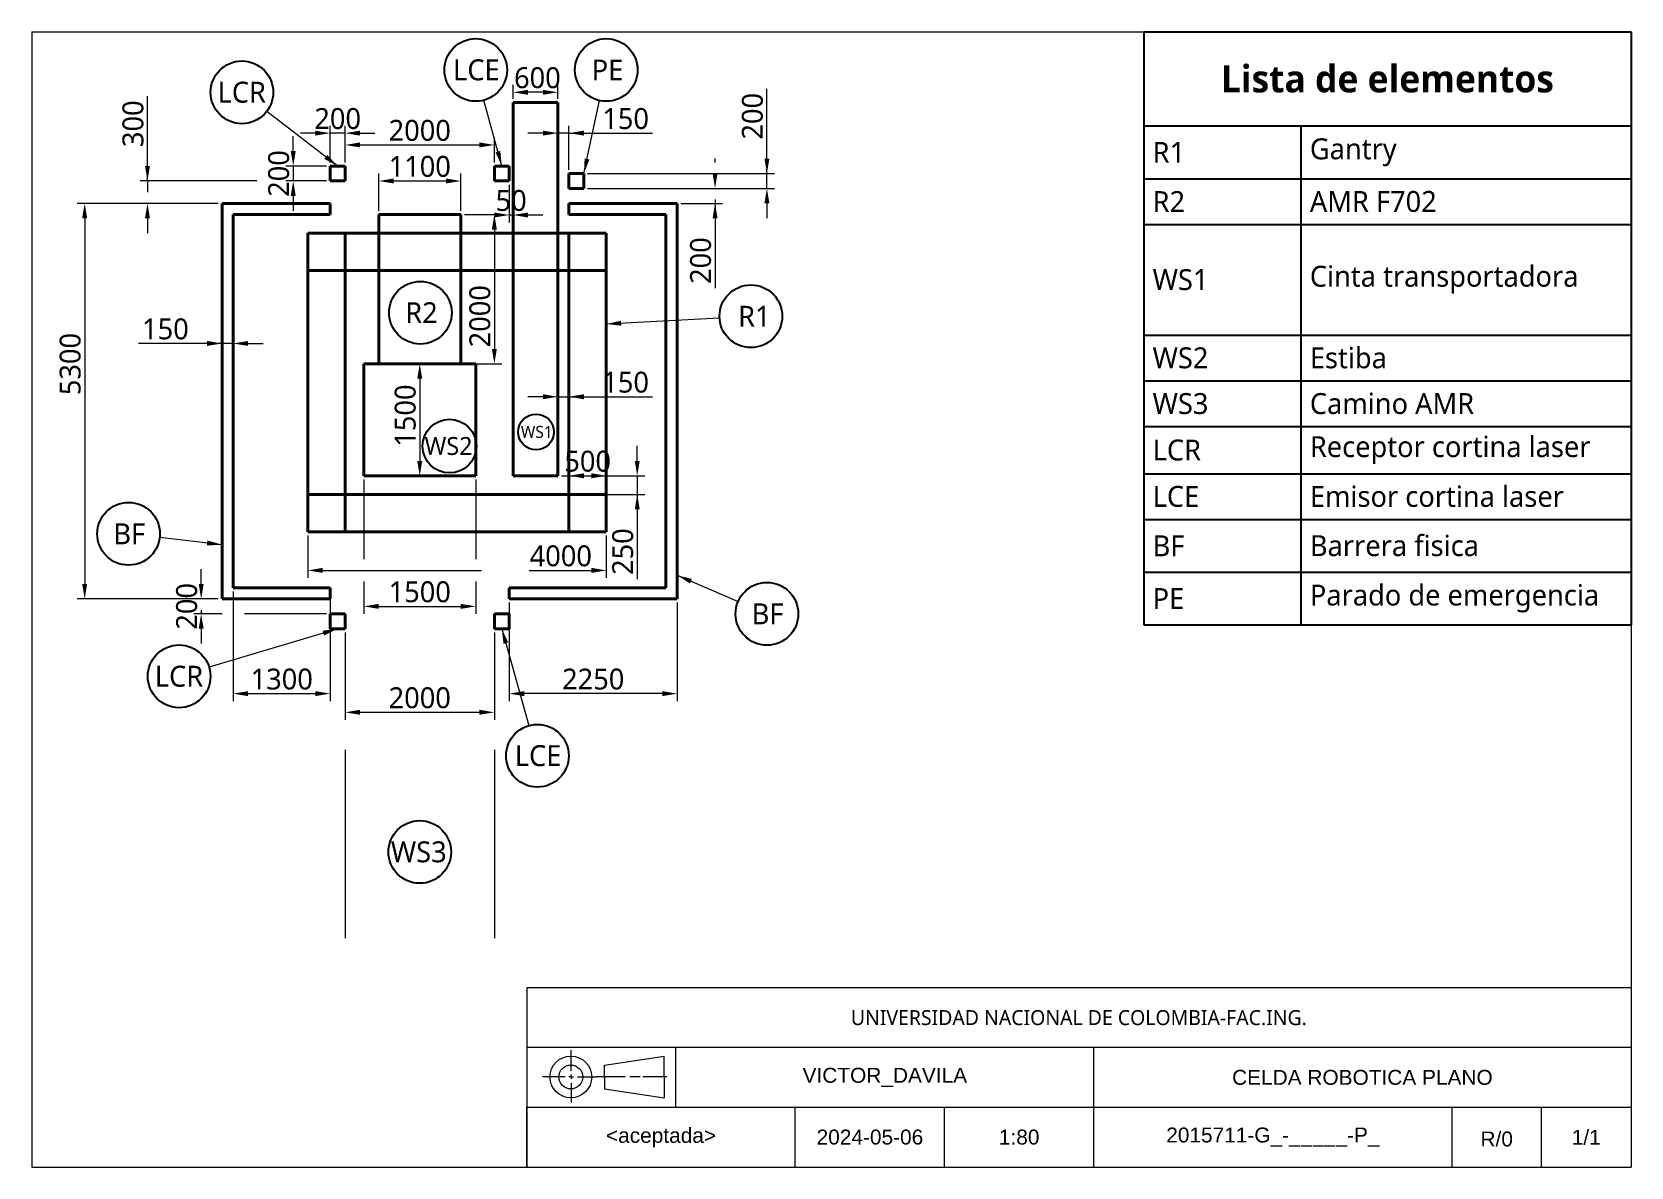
# Model space of a CAD drawing. Header units: millimetres. Extents: x 40 to 308, y 10 to 200.
import ezdxf

# ---------------------------------------------------------------- set-up
doc = ezdxf.new("R2010")
doc.units = ezdxf.units.MM
doc.header["$LTSCALE"] = 12.7
doc.header["$PDMODE"] = 33
doc.header["$PDSIZE"] = 1
for name, color, linetype, lineweight in [('ANNOTATION_LINES', 7, 'Continuous', 13), ('ANNOTATION_TEXT', 7, 'Continuous', 25), ('BORDER_FRAME', 7, 'Continuous', 15), ('ModelSketch_Visible', 7, 'Continuous', 40), ('SKETCHED_GEOMETRY', 7, 'Continuous', 15), ('TITLE_BLOCK', 7, 'Continuous', 15)]:
    doc.layers.add(name, color=color, linetype=linetype, lineweight=lineweight)
doc.layers.add('TABLES', color=7, linetype='Continuous')
doc.styles.add('Onshape-Standard', font='NotoSans-Regular.ttf')
doc.styles.add('Onshape-Standard-Dimension', font='')
doc.styles.add('Onshape-Standard-Table-DataRow', font='NotoSans-Regular.ttf')
doc.styles.add('Onshape-Standard-Table-TitleRow', font='NotoSans-Bold.ttf')
doc.styles.get('Onshape-Standard-Dimension').set_extended_font_data('Noto Sans')
doc.dimstyles.new('Onshape-ISO-25$0', dxfattribs={"dimtxt": 3.5, "dimasz": 2.5, "dimexe": 1.25, "dimexo": 0.625, "dimtad": 1, "dimdsep": 46, "dimtxsty": 'Onshape-Standard-Dimension', "dimcen": 2.5, "dimclrd": 7, "dimclre": 7, "dimclrt": 7, "dimadec": 1, "dimazin": 0, "dimtfac": 1, "dimtmove": 0, "dimatfit": 3, "dimfxl": 1, "dimlwd": 13, "dimlwe": 13, "dimarcsym": 0})

# ---------------------------------------------------------------- blocks, each defined once
blk = doc.blocks.new('*T1')
at = {"layer": 'TABLES', "color": 0, "linetype": 'ByBlock', "lineweight": -2}
for p, q in [((0, 0), (81.64, 0)), ((0, 0), (0, -99.31)), ((81.64, 0), (81.64, -99.31)), ((0, -15.74), (81.64, -15.74)), ((26.34, -15.74), (26.34, -99.31)), ((0, -24.57), (81.64, -24.57)), ((0, -32.24), (81.64, -32.24)), ((0, -50.76), (81.64, -50.76)), ((0, -58.43), (81.64, -58.43)), ((0, -66.1), (81.64, -66.1)), ((0, -73.98), (81.64, -73.98)), ((0, -81.65), (81.64, -81.65)), ((0, -90.48), (81.64, -90.48)), ((0, -99.31), (81.64, -99.31))]:
    blk.add_line(p, q, dxfattribs=at)
at = {"layer": 'TABLES', "color": 0}
for s, insert, char_height, width, attachment_point, style in [('{\\pxqc;Lista de elementos}', (40.82, -7.87), 4.55, 78.6412, 5, 'Onshape-Standard-Table-TitleRow'), ('{\\pxql;R1}', (1.5, -20.16), 3.5, 23.3431, 4, 'Onshape-Standard-Table-DataRow'), ('{\\pxql;Gantry}', (27.84, -20.16), 3.5, 52.2981, 4, 'Onshape-Standard-Table-DataRow'), ('{\\pxql;R2}', (1.5, -28.41), 3.5, 23.3431, 4, 'Onshape-Standard-Table-DataRow'), ('{\\pxql;AMR F702}', (27.84, -28.41), 3.5, 52.2981, 4, 'Onshape-Standard-Table-DataRow'), ('{\\pxql;WS1}', (1.5, -41.5), 3.5, 23.3431, 4, 'Onshape-Standard-Table-DataRow'), ('{\\pxql;Cinta transportadora}', (27.84, -41.5), 3.5, 52.2981, 4, 'Onshape-Standard-Table-DataRow'), ('{\\pxql;WS2}', (1.5, -54.6), 3.5, 23.3431, 4, 'Onshape-Standard-Table-DataRow'), ('{\\pxql;Estiba}', (27.84, -54.6), 3.5, 52.2981, 4, 'Onshape-Standard-Table-DataRow'), ('{\\pxql;WS3}', (1.5, -62.26), 3.5, 23.3431, 4, 'Onshape-Standard-Table-DataRow'), ('{\\pxql;Camino AMR}', (27.84, -62.26), 3.5, 52.2981, 4, 'Onshape-Standard-Table-DataRow'), ('{\\pxql;LCR}', (1.5, -70.04), 3.5, 23.3431, 4, 'Onshape-Standard-Table-DataRow'), ('{\\pxql;Receptor cortina laser}', (27.84, -70.04), 3.5, 52.2981, 4, 'Onshape-Standard-Table-DataRow'), ('{\\pxql;LCE}', (1.5, -77.81), 3.5, 23.3431, 4, 'Onshape-Standard-Table-DataRow'), ('{\\pxql;Emisor cortina laser}', (27.84, -77.81), 3.5, 52.2981, 4, 'Onshape-Standard-Table-DataRow'), ('{\\pxql;BF}', (1.5, -86.06), 3.5, 23.3431, 4, 'Onshape-Standard-Table-DataRow'), ('{\\pxql;Barrera fisica}', (27.84, -86.06), 3.5, 52.2981, 4, 'Onshape-Standard-Table-DataRow'), ('{\\pxql;PE}', (1.5, -94.9), 3.5, 23.3431, 4, 'Onshape-Standard-Table-DataRow'), ('{\\pxql;Parado de emergencia}', (27.84, -94.9), 3.5, 52.2981, 4, 'Onshape-Standard-Table-DataRow')]:
    blk.add_mtext(s, dxfattribs=dict(at, insert=insert, char_height=char_height, width=width, attachment_point=attachment_point, style=style))
blk = doc.blocks.new('*D2')
at = {"layer": 'ANNOTATION_TEXT', "color": 7, "lineweight": 13}
for p, q in [((92.46, 178.18), (92.46, 182.34)), ((117.46, 178.18), (117.46, 182.34)), ((94.96, 181.09), (114.96, 181.09))]:
    blk.add_line(p, q, dxfattribs=at)
at = {"layer": 'ANNOTATION_TEXT', "color": 7}
for points in [[(94.96, 181.51), (94.96, 180.68), (92.46, 181.09)], [(114.96, 180.68), (114.96, 181.51), (117.46, 181.09)]]:
    blk.add_solid(points, dxfattribs=at)
at = {"layer": 'Defpoints', "color": 0}
for p in [(117.46, 181.09), (92.46, 177.56), (117.46, 177.56)]:
    blk.add_point(p, dxfattribs=at)
at = {"layer": 'ANNOTATION_TEXT', "color": 7, "insert": (104.96, 183.51), "char_height": 3.5, "attachment_point": 5, "style": 'Onshape-Standard-Dimension'}
blk.add_mtext('2000', dxfattribs=at)
blk = doc.blocks.new('*D3')
at = {"layer": 'ANNOTATION_TEXT', "color": 7, "lineweight": 13}
for p, q in [((87.46, 183.07), (84.96, 183.07)), ((89.96, 178.18), (89.96, 184.32)), ((92.46, 183.07), (89.96, 183.07)), ((92.46, 178.18), (92.46, 184.32)), ((94.96, 183.07), (97.46, 183.07))]:
    blk.add_line(p, q, dxfattribs=at)
at = {"layer": 'ANNOTATION_TEXT', "color": 7}
for points in [[(87.46, 182.66), (87.46, 183.49), (89.96, 183.07)], [(94.96, 183.49), (94.96, 182.66), (92.46, 183.07)]]:
    blk.add_solid(points, dxfattribs=at)
at = {"layer": 'Defpoints', "color": 0}
for p in [(89.96, 183.07), (89.96, 177.56), (92.46, 177.56)]:
    blk.add_point(p, dxfattribs=at)
at = {"layer": 'ANNOTATION_TEXT', "color": 7, "insert": (91.21, 185.49), "char_height": 3.5, "attachment_point": 5, "style": 'Onshape-Standard-Dimension'}
blk.add_mtext('200', dxfattribs=at)
blk = doc.blocks.new('*D4')
at = {"layer": 'ANNOTATION_TEXT', "color": 7, "lineweight": 13}
for p, q in [((83.76, 180.06), (83.76, 182.56)), ((89.34, 177.56), (82.51, 177.56)), ((83.76, 177.56), (83.76, 175.06)), ((89.34, 175.06), (82.51, 175.06)), ((83.76, 172.56), (83.76, 170.06))]:
    blk.add_line(p, q, dxfattribs=at)
at = {"layer": 'ANNOTATION_TEXT', "color": 7}
for points in [[(83.35, 180.06), (84.18, 180.06), (83.76, 177.56)], [(84.18, 172.56), (83.35, 172.56), (83.76, 175.06)]]:
    blk.add_solid(points, dxfattribs=at)
at = {"layer": 'Defpoints', "color": 0}
for p in [(89.96, 177.56), (83.76, 175.06), (89.96, 175.06)]:
    blk.add_point(p, dxfattribs=at)
at = {"layer": 'ANNOTATION_TEXT', "color": 7, "insert": (81.34, 176.31), "char_height": 3.5, "attachment_point": 5, "rotation": 90, "style": 'Onshape-Standard-Dimension'}
blk.add_mtext('200', dxfattribs=at)
blk = doc.blocks.new('*D5')
at = {"layer": 'ANNOTATION_TEXT', "color": 7, "lineweight": 13}
for p, q in [((120.59, 188.81), (120.59, 191.16)), ((128.09, 188.81), (128.09, 191.16)), ((125.59, 189.91), (123.09, 189.91))]:
    blk.add_line(p, q, dxfattribs=at)
at = {"layer": 'ANNOTATION_TEXT', "color": 7}
for points in [[(123.09, 190.32), (123.09, 189.49), (120.59, 189.91)], [(125.59, 189.49), (125.59, 190.32), (128.09, 189.91)]]:
    blk.add_solid(points, dxfattribs=at)
at = {"layer": 'Defpoints', "color": 0}
for p in [(120.59, 189.91), (120.59, 188.18), (128.09, 188.18)]:
    blk.add_point(p, dxfattribs=at)
at = {"layer": 'ANNOTATION_TEXT', "color": 7, "insert": (124.67, 192.33), "char_height": 3.5, "attachment_point": 5, "style": 'Onshape-Standard-Dimension'}
blk.add_mtext('600', dxfattribs=at)
blk = doc.blocks.new('*D6')
at = {"layer": 'ANNOTATION_TEXT', "color": 7, "lineweight": 13}
for p, q in [((163.12, 176.31), (163.12, 190.48)), ((163.12, 178.81), (163.12, 181.31)), ((133.09, 176.31), (164.37, 176.31)), ((163.12, 173.81), (163.12, 176.31)), ((133.09, 173.81), (164.37, 173.81)), ((163.12, 171.31), (163.12, 168.81))]:
    blk.add_line(p, q, dxfattribs=at)
at = {"layer": 'ANNOTATION_TEXT', "color": 7}
for points in [[(162.7, 178.81), (163.54, 178.81), (163.12, 176.31)], [(163.54, 171.31), (162.7, 171.31), (163.12, 173.81)]]:
    blk.add_solid(points, dxfattribs=at)
at = {"layer": 'Defpoints', "color": 0}
for p in [(132.46, 176.31), (163.12, 176.31), (132.46, 173.81)]:
    blk.add_point(p, dxfattribs=at)
at = {"layer": 'ANNOTATION_TEXT', "color": 7, "insert": (160.7, 185.9), "char_height": 3.5, "attachment_point": 5, "rotation": 90, "style": 'Onshape-Standard-Dimension'}
blk.add_mtext('200', dxfattribs=at)
blk = doc.blocks.new('*D7')
at = {"layer": 'ANNOTATION_TEXT', "color": 7, "lineweight": 13}
for p, q in [((71.84, 147.84), (57.86, 147.84)), ((69.34, 147.84), (66.84, 147.84)), ((71.84, 148.47), (71.84, 149.09)), ((73.71, 147.84), (71.84, 147.84)), ((73.71, 148.47), (73.71, 149.09)), ((76.21, 147.84), (78.71, 147.84))]:
    blk.add_line(p, q, dxfattribs=at)
at = {"layer": 'ANNOTATION_TEXT', "color": 7}
for points in [[(69.34, 147.43), (69.34, 148.26), (71.84, 147.84)], [(76.21, 148.26), (76.21, 147.43), (73.71, 147.84)]]:
    blk.add_solid(points, dxfattribs=at)
at = {"layer": 'Defpoints', "color": 0}
for p in [(71.84, 147.84), (71.84, 147.84), (73.71, 147.84)]:
    blk.add_point(p, dxfattribs=at)
at = {"layer": 'ANNOTATION_TEXT', "color": 7, "insert": (62.35, 150.26), "char_height": 3.5, "attachment_point": 5, "style": 'Onshape-Standard-Dimension'}
blk.add_mtext('150', dxfattribs=at)
blk = doc.blocks.new('*D8')
at = {"layer": 'ANNOTATION_TEXT', "color": 7, "lineweight": 13}
for p, q in [((71.21, 171.31), (47.58, 171.31)), ((48.83, 168.81), (48.83, 107.56)), ((71.21, 105.06), (47.58, 105.06))]:
    blk.add_line(p, q, dxfattribs=at)
at = {"layer": 'ANNOTATION_TEXT', "color": 7}
for points in [[(49.24, 168.81), (48.41, 168.81), (48.83, 171.31)], [(48.41, 107.56), (49.24, 107.56), (48.83, 105.06)]]:
    blk.add_solid(points, dxfattribs=at)
at = {"layer": 'Defpoints', "color": 0}
for p in [(71.84, 171.31), (48.83, 105.06), (71.84, 105.06)]:
    blk.add_point(p, dxfattribs=at)
at = {"layer": 'ANNOTATION_TEXT', "color": 7, "insert": (46.41, 144.39), "char_height": 3.5, "attachment_point": 5, "rotation": 90, "style": 'Onshape-Standard-Dimension'}
blk.add_mtext('5300', dxfattribs=at)
blk = doc.blocks.new('*D9')
at = {"layer": 'ANNOTATION_TEXT', "color": 7, "lineweight": 13}
for p, q in [((73.71, 106.31), (73.71, 87.94)), ((89.96, 106.31), (89.96, 87.94)), ((76.21, 89.19), (87.46, 89.19))]:
    blk.add_line(p, q, dxfattribs=at)
at = {"layer": 'ANNOTATION_TEXT', "color": 7}
for points in [[(76.21, 89.61), (76.21, 88.77), (73.71, 89.19)], [(87.46, 88.77), (87.46, 89.61), (89.96, 89.19)]]:
    blk.add_solid(points, dxfattribs=at)
at = {"layer": 'Defpoints', "color": 0}
for p in [(73.71, 106.93), (89.96, 106.93), (89.96, 89.19)]:
    blk.add_point(p, dxfattribs=at)
at = {"layer": 'ANNOTATION_TEXT', "color": 7, "insert": (81.84, 91.61), "char_height": 3.5, "attachment_point": 5, "style": 'Onshape-Standard-Dimension'}
blk.add_mtext('1300', dxfattribs=at)
blk = doc.blocks.new('*D10')
at = {"layer": 'ANNOTATION_TEXT', "color": 7, "lineweight": 13}
for p, q in [((68.34, 107.56), (68.34, 110.06)), ((71.21, 105.06), (67.09, 105.06)), ((71.84, 102.56), (67.09, 102.56)), ((68.34, 103.18), (68.34, 102.56)), ((89.34, 102.56), (75.59, 102.56)), ((68.34, 100.06), (68.34, 97.56))]:
    blk.add_line(p, q, dxfattribs=at)
at = {"layer": 'ANNOTATION_TEXT', "color": 7}
for points in [[(67.93, 107.56), (68.76, 107.56), (68.34, 105.06)], [(68.76, 100.06), (67.93, 100.06), (68.34, 102.56)]]:
    blk.add_solid(points, dxfattribs=at)
at = {"layer": 'Defpoints', "color": 0}
for p in [(71.84, 105.06), (68.34, 102.56), (89.96, 102.56)]:
    blk.add_point(p, dxfattribs=at)
at = {"layer": 'ANNOTATION_TEXT', "color": 7, "insert": (65.92, 103.81), "char_height": 3.5, "attachment_point": 5, "rotation": 90, "style": 'Onshape-Standard-Dimension'}
blk.add_mtext('200', dxfattribs=at)
blk = doc.blocks.new('*D11')
at = {"layer": 'ANNOTATION_TEXT', "color": 7, "lineweight": 13}
for p, q in [((92.46, 99.43), (92.46, 84.81)), ((117.46, 99.43), (117.46, 84.81)), ((94.96, 86.06), (114.96, 86.06))]:
    blk.add_line(p, q, dxfattribs=at)
at = {"layer": 'ANNOTATION_TEXT', "color": 7}
for points in [[(94.96, 86.48), (94.96, 85.65), (92.46, 86.06)], [(114.96, 85.65), (114.96, 86.48), (117.46, 86.06)]]:
    blk.add_solid(points, dxfattribs=at)
at = {"layer": 'Defpoints', "color": 0}
for p in [(92.46, 100.06), (117.46, 100.06), (117.46, 86.06)]:
    blk.add_point(p, dxfattribs=at)
at = {"layer": 'ANNOTATION_TEXT', "color": 7, "insert": (104.96, 88.48), "char_height": 3.5, "attachment_point": 5, "style": 'Onshape-Standard-Dimension'}
blk.add_mtext('2000', dxfattribs=at)
blk = doc.blocks.new('*D12')
at = {"layer": 'ANNOTATION_TEXT', "color": 7, "lineweight": 13}
for p, q in [((119.96, 104.43), (119.96, 87.94)), ((148.09, 104.43), (148.09, 87.94)), ((145.59, 89.19), (122.46, 89.19))]:
    blk.add_line(p, q, dxfattribs=at)
at = {"layer": 'ANNOTATION_TEXT', "color": 7}
for points in [[(122.46, 89.61), (122.46, 88.77), (119.96, 89.19)], [(145.59, 88.77), (145.59, 89.61), (148.09, 89.19)]]:
    blk.add_solid(points, dxfattribs=at)
at = {"layer": 'Defpoints', "color": 0}
for p in [(119.96, 105.06), (148.09, 105.06), (119.96, 89.19)]:
    blk.add_point(p, dxfattribs=at)
at = {"layer": 'ANNOTATION_TEXT', "color": 7, "insert": (134.02, 91.61), "char_height": 3.5, "attachment_point": 5, "style": 'Onshape-Standard-Dimension'}
blk.add_mtext('2250', dxfattribs=at)
blk = doc.blocks.new('*D13')
at = {"layer": 'ANNOTATION_TEXT', "color": 7, "lineweight": 13}
for p, q in [((86.21, 115.68), (86.21, 108.58)), ((136.21, 115.68), (136.21, 108.58)), ((88.71, 109.83), (115.31, 109.83)), ((123.27, 109.83), (133.71, 109.83))]:
    blk.add_line(p, q, dxfattribs=at)
at = {"layer": 'ANNOTATION_TEXT', "color": 7}
for points in [[(88.71, 110.25), (88.71, 109.42), (86.21, 109.83)], [(133.71, 109.42), (133.71, 110.25), (136.21, 109.83)]]:
    blk.add_solid(points, dxfattribs=at)
at = {"layer": 'Defpoints', "color": 0}
for p in [(86.21, 116.31), (136.21, 116.31), (136.21, 109.83)]:
    blk.add_point(p, dxfattribs=at)
at = {"layer": 'ANNOTATION_TEXT', "color": 7, "insert": (128.59, 112.25), "char_height": 3.5, "attachment_point": 5, "style": 'Onshape-Standard-Dimension'}
blk.add_mtext('4000', dxfattribs=at)
blk = doc.blocks.new('*D14')
at = {"layer": 'ANNOTATION_TEXT', "color": 7, "lineweight": 13}
for p, q in [((95.59, 125.06), (95.59, 111.71)), ((114.34, 125.06), (114.34, 111.71)), ((95.59, 107.96), (95.59, 102.56)), ((114.34, 107.96), (114.34, 102.56)), ((98.09, 103.81), (111.84, 103.81))]:
    blk.add_line(p, q, dxfattribs=at)
at = {"layer": 'ANNOTATION_TEXT', "color": 7}
for points in [[(98.09, 104.22), (98.09, 103.39), (95.59, 103.81)], [(111.84, 103.39), (111.84, 104.22), (114.34, 103.81)]]:
    blk.add_solid(points, dxfattribs=at)
at = {"layer": 'Defpoints', "color": 0}
for p in [(95.59, 125.68), (114.34, 125.68), (114.34, 103.81)]:
    blk.add_point(p, dxfattribs=at)
at = {"layer": 'ANNOTATION_TEXT', "color": 7, "insert": (104.96, 106.23), "char_height": 3.5, "attachment_point": 5, "style": 'Onshape-Standard-Dimension'}
blk.add_mtext('1500', dxfattribs=at)
blk = doc.blocks.new('*D15')
at = {"layer": 'ANNOTATION_TEXT', "color": 7, "lineweight": 13}
for p, q in [((113.71, 144.43), (103.71, 144.43)), ((104.96, 141.93), (104.96, 128.18)), ((113.71, 125.68), (103.71, 125.68))]:
    blk.add_line(p, q, dxfattribs=at)
at = {"layer": 'ANNOTATION_TEXT', "color": 7}
for points in [[(105.38, 141.93), (104.54, 141.93), (104.96, 144.43)], [(104.54, 128.18), (105.38, 128.18), (104.96, 125.68)]]:
    blk.add_solid(points, dxfattribs=at)
at = {"layer": 'Defpoints', "color": 0}
for p in [(114.34, 144.43), (104.96, 125.68), (114.34, 125.68)]:
    blk.add_point(p, dxfattribs=at)
at = {"layer": 'ANNOTATION_TEXT', "color": 7, "insert": (102.54, 135.76), "char_height": 3.5, "attachment_point": 5, "rotation": 90, "style": 'Onshape-Standard-Dimension'}
blk.add_mtext('1500', dxfattribs=at)
blk = doc.blocks.new('*D16')
at = {"layer": 'ANNOTATION_TEXT', "color": 7, "lineweight": 13}
for p, q in [((112.46, 169.43), (118.71, 169.43)), ((117.46, 166.93), (117.46, 146.93)), ((112.46, 144.43), (118.71, 144.43))]:
    blk.add_line(p, q, dxfattribs=at)
at = {"layer": 'ANNOTATION_TEXT', "color": 7}
for points in [[(117.88, 166.93), (117.04, 166.93), (117.46, 169.43)], [(117.04, 146.93), (117.88, 146.93), (117.46, 144.43)]]:
    blk.add_solid(points, dxfattribs=at)
at = {"layer": 'Defpoints', "color": 0}
for p in [(111.84, 169.43), (111.84, 144.43), (117.46, 144.43)]:
    blk.add_point(p, dxfattribs=at)
at = {"layer": 'ANNOTATION_TEXT', "color": 7, "insert": (115.04, 152.4), "char_height": 3.5, "attachment_point": 5, "rotation": 90, "style": 'Onshape-Standard-Dimension'}
blk.add_mtext('2000', dxfattribs=at)
blk = doc.blocks.new('*D17')
at = {"layer": 'ANNOTATION_TEXT', "color": 7, "lineweight": 13}
for p, q in [((98.09, 170.06), (98.09, 176.31)), ((100.59, 175.06), (109.34, 175.06)), ((111.84, 170.06), (111.84, 176.31))]:
    blk.add_line(p, q, dxfattribs=at)
at = {"layer": 'ANNOTATION_TEXT', "color": 7}
for points in [[(100.59, 175.47), (100.59, 174.64), (98.09, 175.06)], [(109.34, 174.64), (109.34, 175.47), (111.84, 175.06)]]:
    blk.add_solid(points, dxfattribs=at)
at = {"layer": 'Defpoints', "color": 0}
for p in [(111.84, 175.06), (98.09, 169.43), (111.84, 169.43)]:
    blk.add_point(p, dxfattribs=at)
at = {"layer": 'ANNOTATION_TEXT', "color": 7, "insert": (104.96, 177.48), "char_height": 3.5, "attachment_point": 5, "style": 'Onshape-Standard-Dimension'}
blk.add_mtext('1100', dxfattribs=at)
blk = doc.blocks.new('*D18')
at = {"layer": 'ANNOTATION_TEXT', "color": 7, "lineweight": 13}
for p, q in [((129.96, 126.31), (129.96, 126.93)), ((136.21, 126.31), (136.21, 126.93)), ((132.46, 125.68), (133.71, 125.68))]:
    blk.add_line(p, q, dxfattribs=at)
at = {"layer": 'ANNOTATION_TEXT', "color": 7}
for points in [[(132.46, 126.1), (132.46, 125.26), (129.96, 125.68)], [(133.71, 125.26), (133.71, 126.1), (136.21, 125.68)]]:
    blk.add_solid(points, dxfattribs=at)
at = {"layer": 'Defpoints', "color": 0}
for p in [(129.96, 125.68), (136.21, 125.68), (136.21, 125.68)]:
    blk.add_point(p, dxfattribs=at)
at = {"layer": 'ANNOTATION_TEXT', "color": 7, "insert": (133.09, 128.1), "char_height": 3.5, "attachment_point": 5, "style": 'Onshape-Standard-Dimension'}
blk.add_mtext('500', dxfattribs=at)
blk = doc.blocks.new('*D19')
at = {"layer": 'ANNOTATION_TEXT', "color": 7, "lineweight": 13}
for p, q in [((119.96, 174.43), (119.96, 168.11)), ((117.46, 169.36), (114.96, 169.36)), ((119.96, 169.36), (120.59, 169.36)), ((123.09, 169.36), (125.59, 169.36)), ((120.59, 168.73), (120.59, 168.11))]:
    blk.add_line(p, q, dxfattribs=at)
at = {"layer": 'ANNOTATION_TEXT', "color": 7}
for points in [[(117.46, 168.94), (117.46, 169.77), (119.96, 169.36)], [(123.09, 169.77), (123.09, 168.94), (120.59, 169.36)]]:
    blk.add_solid(points, dxfattribs=at)
at = {"layer": 'Defpoints', "color": 0}
for p in [(119.96, 175.06), (120.59, 169.36), (120.59, 169.36)]:
    blk.add_point(p, dxfattribs=at)
at = {"layer": 'ANNOTATION_TEXT', "color": 7, "insert": (120.27, 171.77), "char_height": 3.5, "attachment_point": 5, "style": 'Onshape-Standard-Dimension'}
blk.add_mtext('50', dxfattribs=at)
blk = doc.blocks.new('*D20')
at = {"layer": 'ANNOTATION_TEXT', "color": 7, "lineweight": 13}
for p, q in [((125.59, 183.07), (123.09, 183.07)), ((128.09, 183.7), (128.09, 184.32)), ((129.96, 183.07), (128.09, 183.07)), ((129.96, 176.93), (129.96, 184.32)), ((129.96, 183.07), (143.94, 183.07)), ((132.46, 183.07), (134.96, 183.07))]:
    blk.add_line(p, q, dxfattribs=at)
at = {"layer": 'ANNOTATION_TEXT', "color": 7}
for points in [[(125.59, 182.66), (125.59, 183.49), (128.09, 183.07)], [(132.46, 183.49), (132.46, 182.66), (129.96, 183.07)]]:
    blk.add_solid(points, dxfattribs=at)
at = {"layer": 'Defpoints', "color": 0}
for p in [(128.09, 183.07), (128.09, 183.07), (129.96, 176.31)]:
    blk.add_point(p, dxfattribs=at)
at = {"layer": 'ANNOTATION_TEXT', "color": 7, "insert": (139.45, 185.49), "char_height": 3.5, "attachment_point": 5, "style": 'Onshape-Standard-Dimension'}
blk.add_mtext('150', dxfattribs=at)
blk = doc.blocks.new('*D21')
at = {"layer": 'ANNOTATION_TEXT', "color": 7, "lineweight": 13}
for p, q in [((154.43, 178.18), (154.43, 178.81)), ((133.09, 173.81), (155.68, 173.81)), ((154.43, 171.93), (154.43, 171.31)), ((148.71, 171.31), (155.68, 171.31)), ((154.43, 171.31), (154.43, 157.13)), ((154.43, 168.81), (154.43, 166.31))]:
    blk.add_line(p, q, dxfattribs=at)
at = {"layer": 'ANNOTATION_TEXT', "color": 7}
for points in [[(154.02, 176.31), (154.85, 176.31), (154.43, 173.81)], [(154.85, 168.81), (154.02, 168.81), (154.43, 171.31)]]:
    blk.add_solid(points, dxfattribs=at)
at = {"layer": 'Defpoints', "color": 0}
for p in [(132.46, 173.81), (148.09, 171.31), (154.43, 171.31)]:
    blk.add_point(p, dxfattribs=at)
at = {"layer": 'ANNOTATION_TEXT', "color": 7, "insert": (152.02, 161.72), "char_height": 3.5, "attachment_point": 5, "rotation": 90, "style": 'Onshape-Standard-Dimension'}
blk.add_mtext('200', dxfattribs=at)
blk = doc.blocks.new('*D22')
at = {"layer": 'ANNOTATION_TEXT', "color": 7, "lineweight": 13}
for p, q in [((59.35, 175.06), (59.35, 189.25)), ((59.35, 177.56), (59.35, 180.06)), ((77.67, 175.06), (58.1, 175.06)), ((59.35, 175.06), (59.35, 173.18)), ((89.34, 175.06), (85.64, 175.06)), ((71.21, 171.31), (58.1, 171.31)), ((59.35, 168.81), (59.35, 166.31))]:
    blk.add_line(p, q, dxfattribs=at)
at = {"layer": 'ANNOTATION_TEXT', "color": 7}
for points in [[(58.93, 177.56), (59.76, 177.56), (59.35, 175.06)], [(59.76, 168.81), (58.93, 168.81), (59.35, 171.31)]]:
    blk.add_solid(points, dxfattribs=at)
at = {"layer": 'Defpoints', "color": 0}
for p in [(89.96, 175.06), (59.35, 171.31), (71.84, 171.31)]:
    blk.add_point(p, dxfattribs=at)
at = {"layer": 'ANNOTATION_TEXT', "color": 7, "insert": (56.93, 184.65), "char_height": 3.5, "attachment_point": 5, "rotation": 90, "style": 'Onshape-Standard-Dimension'}
blk.add_mtext('300', dxfattribs=at)
blk = doc.blocks.new('*D23')
at = {"layer": 'ANNOTATION_TEXT', "color": 7, "lineweight": 13}
for p, q in [((141.39, 128.18), (141.39, 130.68)), ((128.71, 125.68), (142.64, 125.68)), ((141.39, 125.68), (141.39, 122.56)), ((130.59, 122.56), (142.64, 122.56)), ((141.39, 122.56), (141.39, 108.38)), ((141.39, 120.06), (141.39, 117.56))]:
    blk.add_line(p, q, dxfattribs=at)
at = {"layer": 'ANNOTATION_TEXT', "color": 7}
for points in [[(140.98, 128.18), (141.81, 128.18), (141.39, 125.68)], [(141.81, 120.06), (140.98, 120.06), (141.39, 122.56)]]:
    blk.add_solid(points, dxfattribs=at)
at = {"layer": 'Defpoints', "color": 0}
for p in [(128.09, 125.68), (129.96, 122.56), (141.39, 122.56)]:
    blk.add_point(p, dxfattribs=at)
at = {"layer": 'ANNOTATION_TEXT', "color": 7, "insert": (138.97, 112.97), "char_height": 3.5, "attachment_point": 5, "rotation": 90, "style": 'Onshape-Standard-Dimension'}
blk.add_mtext('250', dxfattribs=at)
blk = doc.blocks.new('*D24')
at = {"layer": 'ANNOTATION_TEXT', "color": 7, "lineweight": 13}
for p, q in [((128.09, 139.55), (128.09, 140.17)), ((129.96, 139.55), (129.96, 140.17)), ((125.59, 138.92), (123.09, 138.92)), ((128.09, 138.92), (129.96, 138.92)), ((129.96, 138.92), (143.94, 138.92)), ((132.46, 138.92), (134.96, 138.92))]:
    blk.add_line(p, q, dxfattribs=at)
at = {"layer": 'ANNOTATION_TEXT', "color": 7}
for points in [[(125.59, 138.5), (125.59, 139.34), (128.09, 138.92)], [(132.46, 139.34), (132.46, 138.5), (129.96, 138.92)]]:
    blk.add_solid(points, dxfattribs=at)
at = {"layer": 'Defpoints', "color": 0}
for p in [(128.09, 138.92), (129.96, 138.92), (129.96, 138.92)]:
    blk.add_point(p, dxfattribs=at)
at = {"layer": 'ANNOTATION_TEXT', "color": 7, "insert": (139.45, 141.34), "char_height": 3.5, "attachment_point": 5, "style": 'Onshape-Standard-Dimension'}
blk.add_mtext('150', dxfattribs=at)

msp = doc.modelspace()

# ---------------------------------------------------------------- linework, layer by layer
at = {"layer": 'ANNOTATION_LINES', "color": 7}
for p, q in [((118.71012, 177.55638), (115.71229, 188.58452)), ((132.46012, 176.30638), (135.10066, 188.51924)), ((91.21012, 177.55638), (79.32954, 186.70353)), ((136.21012, 151.10354), (155.1897, 152.11761)), ((71.83512, 114.13444), (61.39656, 115.35396)), ((148.08512, 109.01312), (158.29559, 104.6281)), ((91.21012, 100.05638), (69.6805, 93.59551)), ((118.71012, 100.05638), (123.2552, 83.83927))]:
    msp.add_line(p, q, dxfattribs=at)
for points in [[(118.45641, 180.07813), (118.71012, 177.55638), (117.65226, 179.85954)], [(89.48342, 179.41167), (91.21012, 177.55638), (88.97504, 178.75137)], [(133.3957, 178.66187), (132.46012, 176.30638), (132.58118, 178.83797)], [(138.72879, 150.82085), (136.21012, 151.10354), (138.68433, 151.65299)], [(69.40036, 114.83839), (71.83512, 114.13444), (69.30366, 114.01068)], [(150.21782, 107.64374), (148.08512, 109.01312), (150.54667, 108.40945)], [(88.69586, 99.73689), (91.21012, 100.05638), (88.93538, 98.93872)], [(118.98358, 97.53669), (118.71012, 100.05638), (119.786, 97.76158)]]:
    msp.add_solid(points, dxfattribs=at)
at = {"layer": 'ANNOTATION_TEXT', "color": 7}
for centre, radius in [((114.33512, 193.65068), 5.25), ((136.21012, 193.65068), 5.25), ((75.16966, 189.90633), 5.25), ((105.06494, 152.99186), 5.25), ((160.43222, 152.39771), 5.25), ((109.94021, 130.64745), 4.5), ((124.43994, 133.01592), 3), ((56.18202, 115.96317), 5.25), ((163.11954, 102.55638), 5.25), ((64.65204, 92.0865), 5.25), ((124.672, 78.78406), 5.25), ((104.96012, 62.66654), 5.25)]:
    msp.add_circle(centre, radius, dxfattribs=at)
at = {"layer": 'BORDER_FRAME'}
for p, q in [((40, 200.01331), (307.87772, 200.01331)), ((40, 200.01331), (40, 9.90103)), ((307.87772, 200.01331), (307.87772, 9.90103)), ((40, 9.90103), (307.87772, 9.90103))]:
    msp.add_line(p, q, dxfattribs=at)
at = {"layer": 'ModelSketch_Visible'}
for p, q in [((128.08512, 188.18138), (120.58512, 188.18138)), ((120.58512, 125.68138), (120.58512, 188.18138)), ((128.08512, 125.68138), (128.08512, 188.18138)), ((89.96012, 177.55638), (89.96012, 175.05638)), ((92.46012, 177.55638), (89.96012, 177.55638)), ((92.46012, 177.55638), (92.46012, 175.05638)), ((117.46012, 177.55638), (117.46012, 175.05638)), ((119.96012, 177.55638), (117.46012, 177.55638)), ((119.96012, 177.55638), (119.96012, 175.05638)), ((92.46012, 175.05638), (89.96012, 175.05638)), ((119.96012, 175.05638), (117.46012, 175.05638)), ((129.96012, 176.30638), (132.46012, 176.30638)), ((129.96012, 173.80638), (129.96012, 176.30638)), ((132.46012, 173.80638), (132.46012, 176.30638)), ((129.96012, 173.80638), (132.46012, 173.80638)), ((89.96012, 171.30638), (71.83512, 171.30638)), ((71.83512, 171.30638), (71.83512, 105.05638)), ((73.71012, 169.43138), (73.71012, 106.93138)), ((89.96012, 169.43138), (73.71012, 169.43138)), ((89.96012, 171.30638), (89.96012, 169.43138)), ((98.08512, 169.43138), (98.08512, 144.43138)), ((98.08512, 169.43138), (111.83512, 169.43138)), ((111.83512, 169.43138), (111.83512, 144.43138)), ((129.96012, 169.43138), (129.96012, 171.30638)), ((129.96012, 171.30638), (148.08512, 171.30638)), ((129.96012, 169.43138), (146.21012, 169.43138)), ((146.21012, 169.43138), (146.21012, 106.93138)), ((148.08512, 171.30638), (148.08512, 105.05638)), ((86.21012, 166.30638), (86.21012, 160.05638)), ((86.21012, 166.30638), (92.46012, 166.30638)), ((86.21012, 166.30638), (86.21012, 160.05638)), ((92.46012, 166.30638), (86.21012, 166.30638)), ((92.46012, 160.05638), (92.46012, 166.30638)), ((92.46012, 166.30638), (92.46012, 160.05638)), ((129.96012, 166.30638), (92.46012, 166.30638)), ((129.96012, 166.30638), (92.46012, 166.30638)), ((136.21012, 166.30638), (129.96012, 166.30638)), ((129.96012, 166.30638), (129.96012, 160.05638)), ((129.96012, 160.05638), (129.96012, 166.30638)), ((136.21012, 166.30638), (129.96012, 166.30638)), ((136.21012, 166.30638), (136.21012, 160.05638)), ((136.21012, 160.05638), (136.21012, 166.30638)), ((86.21012, 160.05638), (92.46012, 160.05638)), ((92.46012, 160.05638), (86.21012, 160.05638)), ((86.21012, 160.05638), (86.21012, 122.55638)), ((86.21012, 122.55638), (86.21012, 160.05638)), ((92.46012, 160.05638), (129.96012, 160.05638)), ((92.46012, 122.55638), (92.46012, 160.05638)), ((129.96012, 160.05638), (92.46012, 160.05638)), ((92.46012, 122.55638), (92.46012, 160.05638)), ((129.96012, 122.55638), (129.96012, 160.05638)), ((136.21012, 160.05638), (129.96012, 160.05638)), ((129.96012, 160.05638), (129.96012, 122.55638)), ((129.96012, 160.05638), (136.21012, 160.05638)), ((136.21012, 122.55638), (136.21012, 160.05638)), ((136.21012, 122.55638), (136.21012, 160.05638)), ((95.58512, 144.43138), (114.33512, 144.43138)), ((95.58512, 144.43138), (95.58512, 125.68138)), ((98.08512, 144.43138), (111.83512, 144.43138)), ((114.33512, 144.43138), (114.33512, 125.68138)), ((95.58512, 125.68138), (114.33512, 125.68138)), ((128.08512, 125.68138), (120.58512, 125.68138)), ((86.21012, 122.55638), (86.21012, 116.30638)), ((86.21012, 122.55638), (92.46012, 122.55638)), ((92.46012, 122.55638), (86.21012, 122.55638)), ((129.96012, 122.55638), (92.46012, 122.55638)), ((92.46012, 116.30638), (92.46012, 122.55638)), ((136.21012, 122.55638), (129.96012, 122.55638)), ((129.96012, 122.55638), (136.21012, 122.55638)), ((129.96012, 122.55638), (129.96012, 116.30638)), ((136.21012, 116.30638), (136.21012, 122.55638)), ((136.21012, 116.30638), (136.21012, 122.55638)), ((86.21012, 116.30638), (92.46012, 116.30638)), ((129.96012, 116.30638), (92.46012, 116.30638)), ((136.21012, 116.30638), (129.96012, 116.30638)), ((129.96012, 116.30638), (136.21012, 116.30638)), ((71.83512, 105.05638), (89.96012, 105.05638)), ((73.71012, 106.93138), (89.96012, 106.93138)), ((89.96012, 106.93138), (89.96012, 105.05638)), ((119.96012, 106.93138), (119.96012, 105.05638)), ((146.21012, 106.93138), (119.96012, 106.93138)), ((148.08512, 105.05638), (119.96012, 105.05638)), ((89.96012, 102.55638), (89.96012, 100.05638)), ((92.46012, 102.55638), (89.96012, 102.55638)), ((92.46012, 102.55638), (92.46012, 100.05638)), ((119.96012, 102.55638), (117.46012, 102.55638)), ((117.46012, 102.55638), (117.46012, 100.05638)), ((119.96012, 102.55638), (119.96012, 100.05638)), ((92.46012, 100.05638), (89.96012, 100.05638)), ((119.96012, 100.05638), (117.46012, 100.05638))]:
    msp.add_line(p, q, dxfattribs=at)
at = {"layer": 'SKETCHED_GEOMETRY'}
for p, q in [((92.46012, 79.76636), (92.46012, 48.23258)), ((117.46012, 79.76636), (117.46012, 48.23258))]:
    msp.add_line(p, q, dxfattribs=at)
at = {"layer": 'TITLE_BLOCK'}
for p, q in [((122.87769, 39.90095), (122.87769, 9.90095)), ((307.87772, 39.91861), (122.87772, 39.91861)), ((307.87769, 29.90095), (122.87769, 29.90095)), ((147.87769, 19.90095), (147.87769, 29.90095)), ((217.87769, 19.90095), (217.87769, 29.90095)), ((130.31855, 25.99565), (130.31855, 29.44923)), ((135.90743, 26.982), (145.90743, 28.482)), ((135.90743, 24.982), (135.90743, 26.982)), ((145.90743, 24.982), (145.90743, 28.482)), ((129.34002, 24.99876), (125.55171, 24.99876)), ((130.31855, 24.99876), (129.95094, 24.99876)), ((130.27105, 24.982), (130.27105, 24.982)), ((130.27105, 24.982), (130.27105, 24.982)), ((130.27105, 24.982), (130.27105, 24.982)), ((130.27105, 24.982), (130.27105, 24.982)), ((130.27105, 24.982), (130.27105, 24.982)), ((130.27105, 24.982), (130.27105, 24.982)), ((130.27105, 24.982), (130.27105, 24.982)), ((130.27105, 24.982), (130.27105, 24.982)), ((130.27105, 24.982), (130.27105, 24.982)), ((130.27105, 24.982), (130.27105, 24.982)), ((130.27105, 24.982), (130.27105, 24.982)), ((130.27105, 24.982), (130.27105, 24.982)), ((130.27105, 24.982), (130.27105, 24.982)), ((130.31855, 24.99876), (130.31855, 25.4202)), ((130.31855, 24.99876), (130.31855, 24.66769)), ((130.31855, 24.99876), (130.70465, 24.99876)), ((131.36218, 24.99876), (134.54444, 24.99876)), ((139.37112, 24.99876), (134.54444, 24.99877)), ((135.90743, 24.982), (135.90743, 22.982)), ((141.86176, 24.99876), (140.14831, 24.99876)), ((146.33356, 24.99876), (142.33617, 24.99876)), ((145.90743, 24.982), (145.90743, 21.482)), ((130.31855, 23.96412), (130.31855, 20.69338)), ((135.90743, 22.982), (145.90743, 21.482)), ((122.87769, 19.90095), (147.87769, 19.90095)), ((122.87769, 19.90095), (307.87769, 19.90095)), ((122.87769, 9.90095), (122.87769, 19.90095)), ((167.87769, 9.90095), (167.87769, 19.90095)), ((192.87769, 9.90095), (192.87769, 19.90095)), ((217.87769, 9.90095), (217.87769, 19.90095)), ((277.87769, 19.90095), (277.87769, 9.90095)), ((292.87769, 9.90095), (292.87769, 19.90095)), ((307.87769, 9.90095), (307.87769, 9.90095))]:
    msp.add_line(p, q, dxfattribs=at)
for radius in [3.5, 2]:
    msp.add_circle((130.27105, 24.982), radius, dxfattribs=at)

# ---------------------------------------------------------------- block references
msp.add_blockref('*T1', (226.23656, 200.01331))

# ---------------------------------------------------------------- texts
at = {"layer": 'ANNOTATION_TEXT', "color": 7, "attachment_point": 4, "style": 'Onshape-Standard'}
for s, insert, char_height in [('{\\fNoto Sans;LCE}', (110.53948, 193.65068), 3.5), ('{\\fNoto Sans;PE}', (133.77109, 193.65068), 3.5), ('{\\fNoto Sans;LCR}', (71.0915, 189.90633), 3.5), ('{\\fNoto Sans;R2}', (102.52577, 152.99186), 3.5), ('{\\fNoto Sans;R1\\P}', (158.29598, 152.39771), 3.5), ('{\\fNoto Sans;WS1}', (121.89839, 133.01592), 2), ('{\\fNoto Sans;WS2}', (105.78252, 130.64745), 3), ('{\\fNoto Sans;BF\\P}', (53.63332, 115.96317), 3.5), ('{\\fNoto Sans;BF}', (160.57083, 102.55638), 3.5), ('{\\fNoto Sans;LCR}', (60.57388, 92.0865), 3.5), ('{\\fNoto Sans;LCE}', (120.87636, 78.78406), 3.5), ('{\\fNoto Sans;WS3\\P}', (100.1214, 62.66654), 3.5)]:
    msp.add_mtext(s, dxfattribs=dict(at, insert=insert, char_height=char_height))
at = {"layer": 'TITLE_BLOCK', "char_height": 2.5, "attachment_point": 5, "style": 'Onshape-Standard'}
for s, width, insert in [('UNIVERSIDAD NACIONAL DE COLOMBIA-FAC.ING.', 185, (215.37769, 34.90095)), ('{\\fArial Unicode MS|b0|i0|c0|p2;2015711-G_-_____-P_}', 60, (247.87769, 14.90095))]:
    msp.add_mtext_dynamic_manual_height_columns(s, width=width, gutter_width=12.5, heights=[0], dxfattribs=dict(at, insert=insert))
for s, insert, width in [('{\\pxqc;\\fArial Unicode MS|b0|i0|c0|p2;VICTOR_DAVILA}', (182.87769, 24.90095), 67.5096269), ('{\\pxqc;\\fArial Unicode MS|b0|i0|c0|p2;CELDA ROBOTICA PLANO}', (262.87769, 24.90095), 90), ('{\\fArial Unicode MS|b0|i0|c0|p2;<aceptada>}', (145.37769, 14.82226), 41.7168664), ('{\\pxqc;\\fArial Unicode MS|b0|i0|c0|p2;2024-05-06}', (180.37769, 14.90095), 21.7412689), ('{\\pxqc;\\fArial Unicode MS|b0|i0|c0|p2;1:80}', (205.37769, 14.90095), 21.9923424), ('{\\pxqc;\\fArial Unicode MS|b0|i0|c0|p2;1/1}', (300.37769, 14.86024), 15), ('{\\pxqc;\\fArial Unicode MS|b0|i0|c0|p2;R/0}', (285.37769, 14.57846), 15)]:
    msp.add_mtext(s, dxfattribs=dict(at, insert=insert, width=width))

# ---------------------------------------------------------------- dimensions: what is measured, and where the dimension line sits
at = {"layer": 'ANNOTATION_TEXT'}
for base, p1, p2, angle, picture, middle, dimtype in [((120.58512, 189.90633), (128.08512, 188.18138), (120.58512, 188.18138), 180, '*D5', (124.672, 189.90633), 161), ((163.11954, 176.30638), (132.46012, 173.80638), (132.46012, 176.30638), 90, '*D6', (163.11954, 185.89511), 161), ((59.34642, 171.30638), (89.96012, 175.05638), (71.83512, 171.30638), 90, '*D22', (59.34642, 184.65226), 160), ((89.96012, 183.0731), (92.46012, 177.55638), (89.96012, 177.55638), 180, '*D3', (91.21012, 183.0731), 161), ((83.76189, 175.05638), (89.96012, 177.55638), (89.96012, 175.05638), 270, '*D4', (83.76189, 176.30638), 161), ((111.83512, 175.05638), (98.08512, 169.43138), (111.83512, 169.43138), 0, '*D17', (104.96012, 175.05638), 161), ((154.43487, 171.30638), (132.46012, 173.80638), (148.08512, 171.30638), 90, '*D21', (154.43487, 161.71766), 160), ((48.82812, 105.05638), (71.83512, 171.30638), (71.83512, 105.05638), 270, '*D8', (48.82812, 144.39474), 161), ((117.46012, 144.43138), (111.83512, 169.43138), (111.83512, 144.43138), 270, '*D16', (117.46012, 152.39771), 161), ((71.83512, 147.84303), (73.71012, 147.84303), (71.83512, 147.84303), 0, '*D7', (62.34653, 147.84303), 160), ((104.96012, 125.68138), (114.33512, 144.43138), (114.33512, 125.68138), 270, '*D15', (104.96012, 135.75593), 161), ((141.39367, 122.55638), (128.08512, 125.68138), (129.96012, 122.55638), 90, '*D23', (141.39367, 112.96766), 160), ((114.33512, 103.80638), (95.58512, 125.68138), (114.33512, 125.68138), 0, '*D14', (104.96012, 103.80638), 161), ((68.3432, 102.55638), (71.83512, 105.05638), (89.96012, 102.55638), 90, '*D10', (68.3432, 103.80638), 160), ((89.96012, 89.19032), (73.71012, 106.93138), (89.96012, 106.93138), 0, '*D9', (81.83512, 89.19032), 161), ((119.96012, 89.19032), (148.08512, 105.05638), (119.96012, 105.05638), 180, '*D12', (134.02262, 89.19032), 161)]:
    dim = msp.add_linear_dim(base=base, p1=p1, p2=p2, angle=angle, dimstyle='Onshape-ISO-25$0', override={"dimlfac": 80, "dimpost": ''}, dxfattribs=at)
    dim.commit()
    dim.dimension.update_dxf_attribs({"geometry": picture, "text_midpoint": middle, "dimtype": dimtype})
for base, p1, p2, picture, middle in [((128.08512, 183.0731), (129.96012, 176.30638), (128.08512, 183.0731), '*D20', (139.44871, 183.0731)), ((117.46012, 181.09197), (92.46012, 177.55638), (117.46012, 177.55638), '*D2', (104.96012, 181.09197)), ((120.58512, 169.35548), (119.96012, 175.05638), (120.58512, 169.35548), '*D19', (120.27262, 169.35548)), ((129.96012, 138.92164), (128.08512, 138.92164), (129.96012, 138.92164), '*D24', (139.44871, 138.92164)), ((136.21012, 125.68138), (129.96012, 125.68138), (136.21012, 125.68138), '*D18', (133.08512, 125.68138)), ((136.21012, 109.83288), (86.21012, 116.30638), (136.21012, 116.30638), '*D13', (128.59397, 109.83288)), ((117.46012, 86.06211), (92.46012, 100.05638), (117.46012, 100.05638), '*D11', (104.96012, 86.06211))]:
    dim = msp.add_linear_dim(base=base, p1=p1, p2=p2, dimstyle='Onshape-ISO-25$0', override={"dimlfac": 80, "dimpost": ''}, dxfattribs=at)
    dim.commit()
    dim.dimension.update_dxf_attribs({"geometry": picture, "text_midpoint": middle, "dimtype": 160})

doc.saveas('drawing.dxf')
